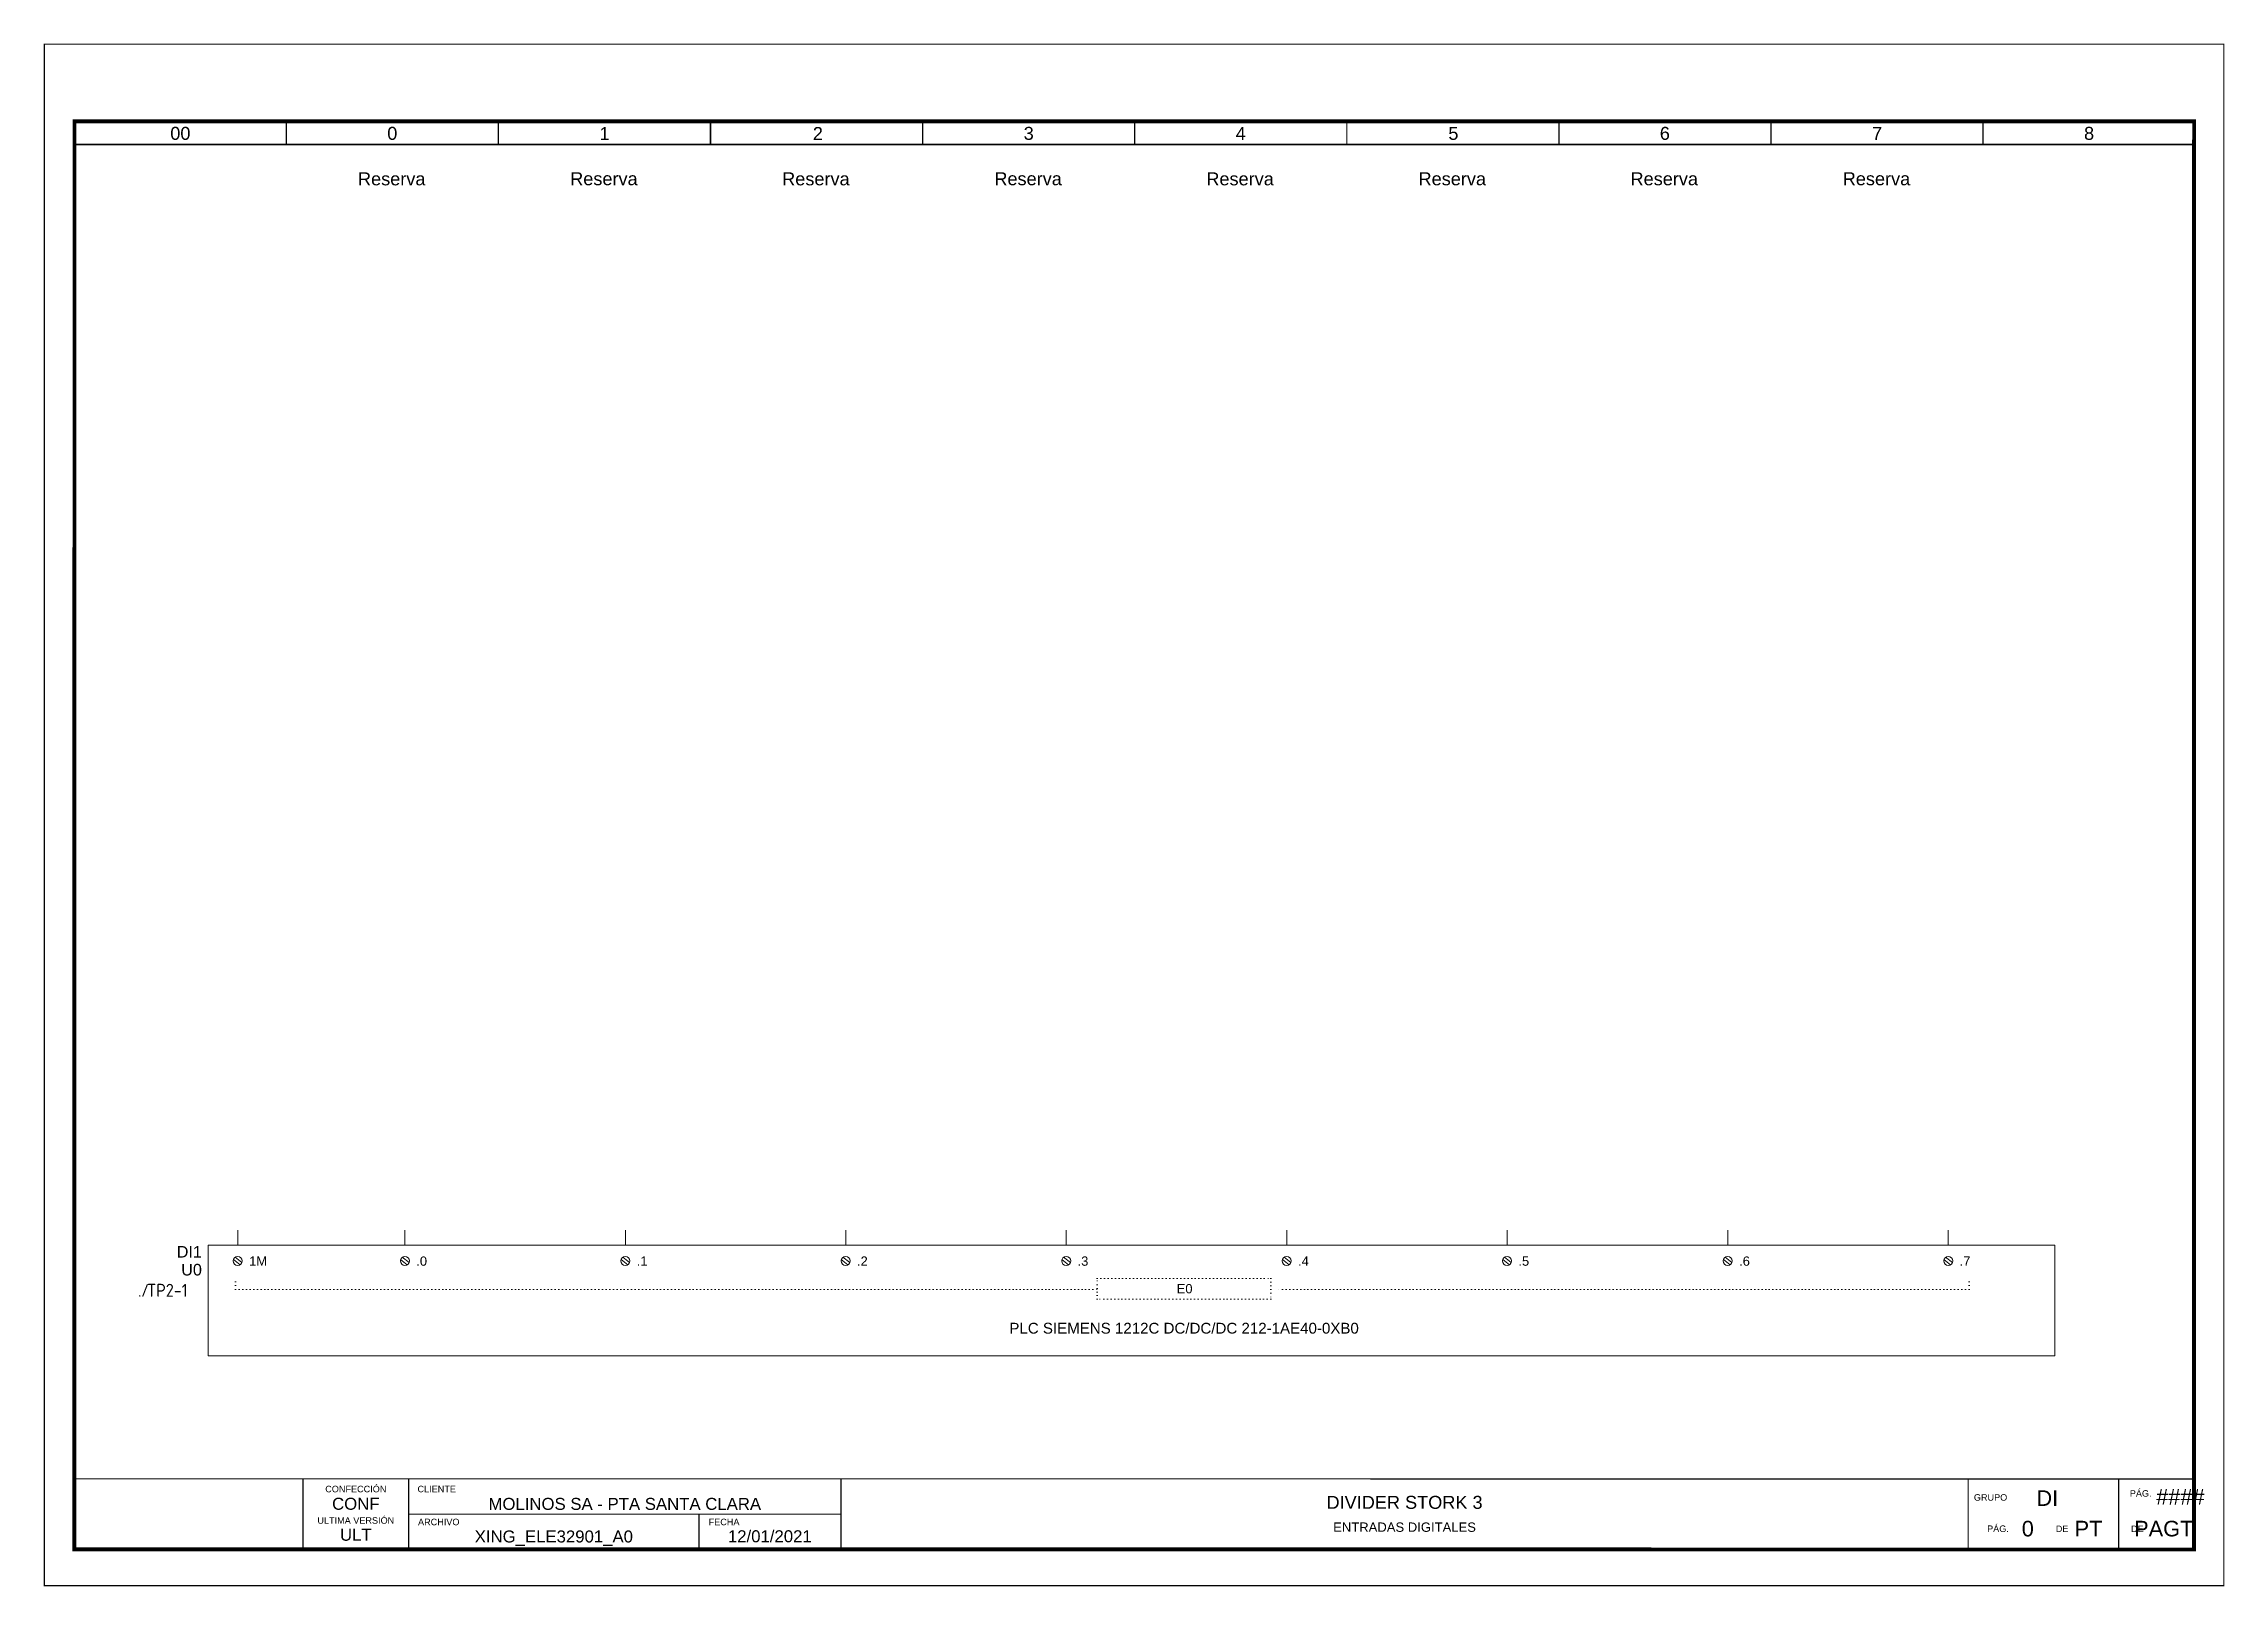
# Model space of a CAD drawing. Header units: millimetres. Extents: x 0 to 420, y 0 to 297.
import ezdxf
from ezdxf.enums import TextEntityAlignment as Align

# ---------------------------------------------------------------- set-up
doc = ezdxf.new("R2010")
doc.units = ezdxf.units.MM
doc.linetypes.add('ACAD_ISO07W100', pattern=[3, 0, -3])
for name, color, linetype in [('BLK_12_THHN', 9, 'Continuous'), ('SYMS', 7, 'Continuous'), ('TAGS', 150, 'Continuous'), ('XREF', 7, 'Continuous')]:
    doc.layers.add(name, color=color, linetype=linetype)
doc.layers.add('eProC - L2', color=41, linetype='Continuous', lineweight=20)
doc.styles.get("Standard").update_dxf_attribs({"font": 'arial.ttf'})
doc.styles.add('WD_IEC', font='ISOCP2.shx', dxfattribs={"width": 0.9, "height": 4})
picture_1 = doc.add_image_def('image1.jpg', size_in_pixel=(564, 174))

# ---------------------------------------------------------------- blocks, each defined once
blk = doc.blocks.new('eProC_B1200_200')
at = {"layer": 'eProC - L2'}
blk.add_lwpolyline([(0, 0), (408.5, 0), (408.5, -257.01), (0, -257.01)], close=True, dxfattribs=at)
for points in [[(31.51, -209.06), (31.51, -211.98)], [(63.72, -209.06), (63.72, -211.98)], [(106.2, -209.06), (106.2, -211.98)], [(148.66, -209.06), (148.66, -211.98)], [(191.17, -209.06), (191.17, -211.98)], [(233.66, -209.06), (233.66, -211.98)], [(276.12, -209.06), (276.12, -211.98)], [(318.63, -209.06), (318.63, -211.98)], [(361.12, -209.06), (361.12, -211.98)], [(381.68, -211.98), (25.8, -211.98)], [(25.8, -233.3), (25.8, -211.98)], [(31, -214.3), (32.32, -215.34)], [(63.21, -214.3), (64.52, -215.34)], [(105.69, -214.3), (107.01, -215.34)], [(148.13, -214.3), (149.44, -215.34)], [(190.64, -214.3), (191.96, -215.34)], [(233.13, -214.3), (234.44, -215.34)], [(275.59, -214.3), (276.9, -215.34)], [(318.12, -214.3), (319.44, -215.34)], [(360.61, -214.3), (361.92, -215.34)], [(381.68, -211.98), (381.68, -233.3)], [(31.98, -215.75), (30.69, -214.73)], [(64.18, -215.75), (62.89, -214.73)], [(106.67, -215.75), (105.38, -214.73)], [(149.1, -215.75), (147.81, -214.73)], [(191.61, -215.75), (190.32, -214.73)], [(234.1, -215.75), (232.81, -214.73)], [(276.56, -215.75), (275.27, -214.73)], [(319.1, -215.75), (317.81, -214.73)], [(361.58, -215.75), (360.29, -214.73)], [(25.8, -233.3), (381.68, -233.3)]]:
    blk.add_lwpolyline(points, dxfattribs=at)
at = {"layer": 'eProC - L2', "linetype": 'ACAD_ISO07W100', "ltscale": 0.2}
blk.add_lwpolyline([(197.13, -218.43), (230.6, -218.43), (230.6, -222.41), (197.13, -222.41)], close=True, dxfattribs=at)
for points in [[(31.1, -219.07), (31.1, -220.51), (197.13, -220.51)], [(365.14, -219.07), (365.14, -220.51), (232.1, -220.51)]]:
    blk.add_lwpolyline(points, dxfattribs=at)
at = {"layer": 'eProC - L2'}
for centre in [(31.51, -215.01), (63.72, -215.01), (106.2, -215.01), (148.64, -215.01), (191.15, -215.01), (233.63, -215.01), (276.1, -215.01), (318.63, -215.01), (361.12, -215.01)]:
    blk.add_circle(centre, 0.871, dxfattribs=at)
at = {"layer": 'eProC - L2', "char_height": 1.786, "attachment_point": 1}
for s, insert in [('1M', (33.7, -214.16)), ('.0', (65.91, -214.16)), ('.1', (108.39, -214.16)), ('.2', (150.83, -214.16)), ('.3', (193.34, -214.16)), ('.4', (235.83, -214.16)), ('.5', (278.29, -214.16)), ('.6', (320.82, -214.16)), ('.7', (363.31, -214.16))]:
    blk.add_mtext_dynamic_manual_height_columns(s, width=4.8385, gutter_width=11.16, heights=[0], dxfattribs=dict(at, insert=insert))
at = {"layer": 'eProC - L2'}
for tag, p in [('GXX1', (24.6, -214.37)), ('ID1', (24.6, -217.82))]:
    blk.add_attdef(tag, text='', height=2.23, dxfattribs=at).set_placement(p, align=Align.RIGHT)
for tag, height, p in [('BYTE', 1.79, (213.97, -221.26)), ('DESC1', 2.08, (213.87, -229.02))]:
    blk.add_attdef(tag, text='', height=height, dxfattribs=at).set_placement(p, align=Align.CENTER)
blk = doc.blocks.new('HA2D1_REF')
at = {"insert": (0.12, 1.25), "char_height": 2.5, "attachment_point": 1, "style": 'WD_IEC'}
blk.add_mtext_dynamic_manual_height_columns('./', width=3.6033, gutter_width=12.5, heights=[0], dxfattribs=at)
at = {"style": 'WD_IEC', "flags": 8}
blk.add_attdef('SIGCODE', (0, 3), '', height=2.5, dxfattribs=at)
at = {"style": 'WD_IEC'}
blk.add_attdef('XREF', text='', height=2.5, dxfattribs=at).set_placement((1.82, 0), align=Align.MIDDLE_LEFT)
blk.add_attdef('DESC1', text='', height=2.5, dxfattribs=at).set_placement((4.5, -4.19), align=Align.MIDDLE_CENTER)
blk = doc.blocks.new('eproc_rotulo_010')
at = {"layer": 'eProC - L2', "color": 0, "lineweight": 5, "const_width": 0.233}
for points in [[(0.12, 297.12), (420.12, 297.12), (420.12, 0.12), (0.12, 0.12), (0.12, 297.12)], [(5.9, 20.72), (414.37, 20.7)], [(49.98, 7.12), (49.98, 20.72)], [(70.35, 7.12), (70.35, 20.72)], [(153.64, 7.04), (153.64, 20.64)], [(70.35, 13.92), (153.64, 13.92)], [(126.3, 7.12), (126.3, 13.92)]]:
    blk.add_lwpolyline(points, dxfattribs=at)
at = {"layer": 'eProC - L2', "color": 0}
blk.add_lwpolyline([(420.12, 0.12), (420.12, 297.12), (0.12, 297.12), (0.12, 0.12), (420.12, 0.12)], dxfattribs=at)
at = {"layer": 'eProC - L2', "color": 0, "lineweight": 40, "const_width": 0.75}
blk.add_lwpolyline([(5.92, 7.13), (414.37, 7.11), (414.4, 282.24), (5.95, 282.27)], close=True, dxfattribs=at)
at = {"layer": 'eProC - L2', "color": 0, "lineweight": 5, "const_width": 0.233}
for points in [[(46.8, 277.83), (5.9, 277.83), (5.9, 282.27), (46.8, 282.27)], [(87.64, 277.83), (46.75, 277.83), (46.75, 282.27), (87.64, 282.27)], [(128.54, 277.83), (87.64, 277.83), (87.64, 282.26), (128.54, 282.26)], [(169.38, 277.83), (128.49, 277.83), (128.49, 282.26), (169.38, 282.26)], [(210.28, 277.82), (169.38, 277.82), (169.38, 282.26), (210.28, 282.26)], [(251.12, 277.82), (210.23, 277.82), (210.23, 282.26), (251.12, 282.26)], [(292.02, 277.82), (251.12, 277.82), (251.12, 282.25), (292.02, 282.25)], [(332.86, 277.82), (291.97, 277.82), (291.97, 282.25), (332.86, 282.25)], [(373.76, 277.83), (332.86, 277.83), (332.86, 282.27), (373.76, 282.27)], [(414.6, 277.83), (373.71, 277.83), (373.71, 282.27), (414.6, 282.27)]]:
    blk.add_lwpolyline(points, close=True, dxfattribs=at)
at = {"layer": 'eProC - L2', "color": 0, "lineweight": 0, "const_width": 0.233}
for points in [[(370.87, 7.1), (370.87, 20.7)], [(399.87, 7.1), (399.87, 20.7)]]:
    blk.add_lwpolyline(points, dxfattribs=at)
at = {"layer": 'eProC - L2', "color": 0, "lineweight": 20, "char_height": 2.5, "attachment_point": 8}
for s, insert in [('{\\fArial|b0|i0|c0|p18;00}', (26.35, 278.66)), ('{\\fArial|b0|i0|c0|p18;0}', (67.19, 278.66)), ('{\\fArial|b0|i0|c0|p18;1}', (108.09, 278.66)), ('{\\fArial|b0|i0|c0|p18;2}', (149.2, 278.66)), ('{\\fArial|b0|i0|c0|p18;3}', (189.83, 278.66)), ('{\\fArial|b0|i0|c0|p18;4}', (230.67, 278.66)), ('{\\fArial|b0|i0|c0|p18;5}', (271.66, 278.66)), ('{\\fArial|b0|i0|c0|p18;6}', (312.41, 278.66)), ('{\\fArial|b0|i0|c0|p18;7}', (353.31, 278.66)), ('{\\fArial|b0|i0|c0|p18;8}', (394.16, 278.66))]:
    blk.add_mtext(s, dxfattribs=dict(at, insert=insert))
at = {"layer": 'eProC - L2', "color": 0, "char_height": 1.2552}
for s, insert, attachment_point in [('{\\fArial|b0|i0|c0|p18;CONFECCIÓN }', (60.16, 18.11), 8), ('{\\fArial|b0|i0|c0|p18;CLIENTE}', (72.05, 18.11), 7), ('{\\fArial|b0|i0|c0|p18;GRUPO}', (371.96, 16.49), 7), ('{\\fArial|b0|i0|c0|p18;PÁG.}', (402.01, 17.26), 7), ('{\\fArial|b0|i0|c0|p18;ULTIMA VERSIÓN}', (60.16, 12.05), 8), ('{\\fArial|b0|i0|c0|p18;ARCHIVO}', (72.15, 11.76), 7), ('{\\fArial|b0|i0|c0|p18;FECHA}', (128.15, 11.76), 7), ('{\\fArial|b0|i0|c0|p18;PÁG.}', (374.51, 10.46), 7), ('{\\fArial|b0|i0|c0|p18;DE}', (387.74, 10.46), 7), ('{\\fArial|b0|i0|c0|p18;DE}', (402.24, 10.46), 7)]:
    blk.add_mtext(s, dxfattribs=dict(at, insert=insert, attachment_point=attachment_point))
at = {"layer": 'eProC - L2', "color": 0}
for tag, height, p in [('CONF', 2.31, (60.16, 14.76)), ('CLIENTE', 2.31, (111.99, 14.74)), ('DESC_1', 2.5, (262.25, 14.94)), ('ULT', 2.31, (60.16, 8.79)), ('ARCH', 2.31, (98.32, 8.46)), ('FECHA', 2.31, (139.94, 8.5)), ('DESC__2', 1.8, (262.25, 10.51))]:
    blk.add_attdef(tag, text='', height=height, dxfattribs=at).set_placement(p, align=Align.CENTER)
for tag, p in [('GR', (386.11, 17)), ('PGRAL', (411.76, 17.25)), ('PG', (382.35, 11.13)), ('PT', (394.05, 11.13)), ('PAGT', (408.55, 11.13))]:
    blk.add_attdef(tag, text='', height=3, dxfattribs=at).set_placement(p, align=Align.MIDDLE_CENTER)
at = {"layer": 'eProC - L2', "color": 0, "flags": 9}
blk.add_attdef('WD_TB', (0.12, 0.12), '', height=2.5, dxfattribs=at)
at = {"layer": 'eProC - L2', "color": 0}
image = blk.add_image(picture_1, insert=(5.9, 7.12), size_in_units=(44.08, 13.6), dxfattribs=at)
image.dxf.flags = 7

msp = doc.modelspace()

# ---------------------------------------------------------------- block references
at = {"layer": 'BLK_12_THHN'}
msp.add_blockref('eProC_B1200_200', (5.9, 277.72), dxfattribs=at).add_auto_attribs({'GXX1': 'DI1', 'ID1': 'U0', 'DESC1': 'PLC SIEMENS 1212C DC/DC/DC 212-1AE40-0XB0', 'BYTE': 'E0'})
at = {"layer": 'eProC - L2'}
msp.add_blockref('eproc_rotulo_010', (0, 0), dxfattribs=at).add_auto_attribs({'PAGT': 'PAGT', 'PGRAL': '####', 'PT': 'PT', 'CONF': 'CONF', 'ULT': 'ULT', 'ARCH': 'XING_ELE32901_A0', 'GR': 'DI', 'PG': '0', 'DESC_1': 'DIVIDER STORK 3', 'DESC__2': 'ENTRADAS DIGITALES', 'FECHA': '12/01/2021', 'CLIENTE': 'MOLINOS SA - PTA SANTA CLARA'})
at = {"layer": 'SYMS'}
ref = msp.add_blockref('HA2D1_REF', (18.11, 57.04), dxfattribs=at)
ref.add_attrib('XREF', 'TP2-1', dxfattribs={"layer": 'XREF', "height": 2.5, "style": 'WD_IEC'}).set_placement((19.93, 57.04), align=Align.MIDDLE_LEFT)

# ---------------------------------------------------------------- texts
at = {"layer": 'TAGS', "char_height": 2.5, "attachment_point": 2}
for insert in [(67.08, 272.43), (107.97, 272.45), (148.82, 272.43), (189.71, 272.45), (230.56, 272.43), (271.45, 272.44), (312.3, 272.44), (353.19, 272.45)]:
    msp.add_mtext_dynamic_manual_height_columns('Reserva', width=32.7092, gutter_width=12.5, heights=[0], dxfattribs=dict(at, insert=insert))

doc.saveas('drawing.dxf')
